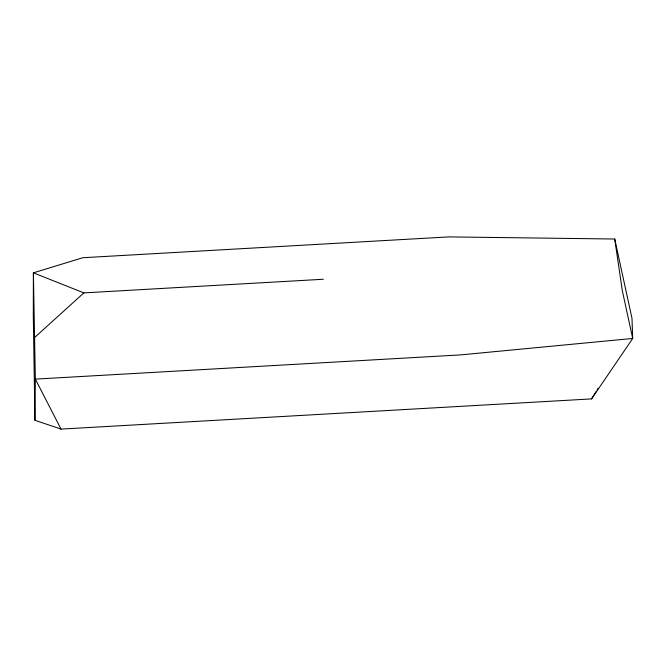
<?xml version="1.0" encoding="UTF-8"?>
<svg xmlns="http://www.w3.org/2000/svg" width="666" height="666" viewBox="0 0 666 666"><rect width="100%" height="100%" fill="white"/><g stroke="black" fill="none" stroke-linecap="round" stroke-linejoin="round"><path stroke-width="1" d="M34.923 420.288L35.34 379.112L33.392 272.835L82.825 257.725L448.817 236.896L614.726 239.019L631.984 318.315L632.7 338.461L591.583 398.901L61.031 429.104L34.923 420.288L33.3 315.326L33.392 272.835L83.874 292.89L323.343 279.254M591.583 398.901L596.095 391.508M597.094 389.868L598.101 388.228M34.707 337.421L83.874 292.89M61.031 429.104L35.34 379.112L460.431 354.911L632.7 338.461L622.294 290.551L614.726 239.019"/></g></svg>
